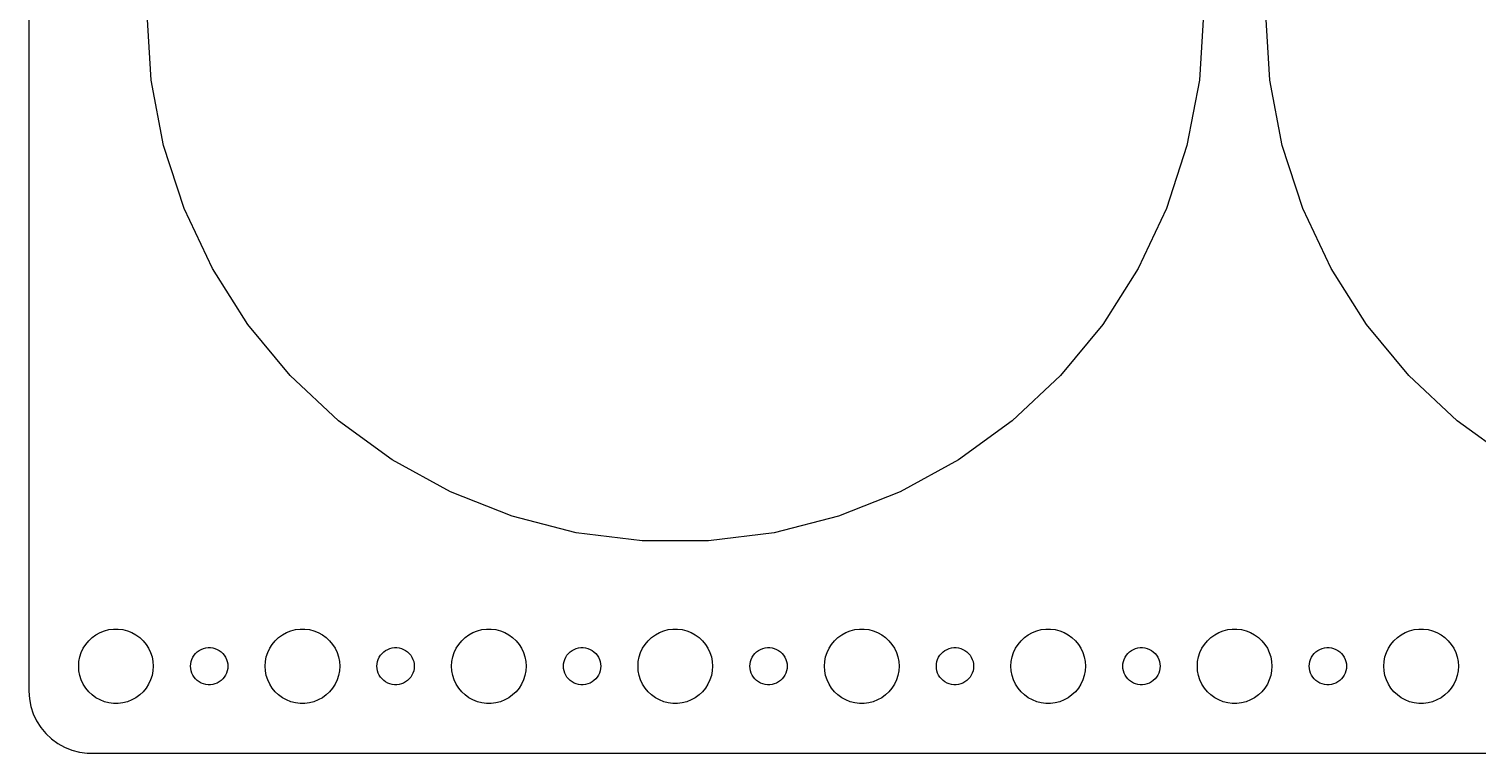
# Model space of a CAD drawing. Header units: metres. Extents: x -232 to 232, y -59 to 59.
# Drawn here: x -232 to -115.5, y -59.5 to -1.2 of the extents above; entities that cross this region are included whole.
import ezdxf

# ---------------------------------------------------------------- set-up
doc = ezdxf.new("R2010")
doc.units = ezdxf.units.M

msp = doc.modelspace()

# ---------------------------------------------------------------- linework, layer by layer
for p, q in [((-232, 54.5), (-232, -54.5)), ((-222.165, -5.32666), (-222.5, 0)), ((-137.5, 0), (-137.835, -5.32666)), ((-132.165, -5.32666), (-132.5, 0)), ((-221.165, -10.5693), (-222.165, -5.32666)), ((-137.835, -5.32666), (-138.835, -10.5693)), ((-131.165, -10.5693), (-132.165, -5.32666)), ((-219.516, -15.6453), (-221.165, -10.5693)), ((-138.835, -10.5693), (-140.484, -15.6453)), ((-129.516, -15.6453), (-131.165, -10.5693)), ((-217.243, -20.4745), (-219.516, -15.6453)), ((-140.484, -15.6453), (-142.757, -20.4745)), ((-127.243, -20.4745), (-129.516, -15.6453)), ((-214.383, -24.9809), (-217.243, -20.4745)), ((-142.757, -20.4745), (-145.617, -24.9809)), ((-124.383, -24.9809), (-127.243, -20.4745)), ((-210.981, -29.0932), (-214.383, -24.9809)), ((-145.617, -24.9809), (-149.019, -29.0932)), ((-120.981, -29.0932), (-124.383, -24.9809)), ((-207.091, -32.7468), (-210.981, -29.0932)), ((-149.019, -29.0932), (-152.909, -32.7468)), ((-117.091, -32.7468), (-120.981, -29.0932)), ((-202.773, -35.8839), (-207.091, -32.7468)), ((-152.909, -32.7468), (-157.227, -35.8839)), ((-112.773, -35.8839), (-117.091, -32.7468)), ((-198.096, -38.4551), (-202.773, -35.8839)), ((-157.227, -35.8839), (-161.904, -38.4551)), ((-193.133, -40.4199), (-198.096, -38.4551)), ((-161.904, -38.4551), (-166.867, -40.4199)), ((-187.964, -41.7472), (-193.133, -40.4199)), ((-166.867, -40.4199), (-172.036, -41.7472)), ((-182.669, -42.4161), (-187.964, -41.7472)), ((-172.036, -41.7472), (-177.331, -42.4161)), ((-177.331, -42.4161), (-182.669, -42.4161)), ((-226.912, -50.1885), (-226.607, -49.967)), ((-226.607, -49.967), (-226.277, -49.7855)), ((-226.277, -49.7855), (-225.927, -49.6468)), ((-225.927, -49.6468), (-225.562, -49.5531)), ((-225.562, -49.5531), (-225.188, -49.5059)), ((-225.188, -49.5059), (-224.812, -49.5059)), ((-224.812, -49.5059), (-224.438, -49.5531)), ((-224.438, -49.5531), (-224.073, -49.6468)), ((-224.073, -49.6468), (-223.723, -49.7855)), ((-223.723, -49.7855), (-223.393, -49.967)), ((-223.393, -49.967), (-223.088, -50.1885)), ((-211.912, -50.1885), (-211.607, -49.967)), ((-211.607, -49.967), (-211.277, -49.7855)), ((-211.277, -49.7855), (-210.927, -49.6468)), ((-210.927, -49.6468), (-210.562, -49.5531)), ((-210.562, -49.5531), (-210.188, -49.5059)), ((-210.188, -49.5059), (-209.812, -49.5059)), ((-209.812, -49.5059), (-209.438, -49.5531)), ((-209.438, -49.5531), (-209.073, -49.6468)), ((-209.073, -49.6468), (-208.723, -49.7855)), ((-208.723, -49.7855), (-208.393, -49.967)), ((-208.393, -49.967), (-208.088, -50.1885)), ((-196.912, -50.1885), (-196.607, -49.967)), ((-196.607, -49.967), (-196.277, -49.7855)), ((-196.277, -49.7855), (-195.927, -49.6468)), ((-195.927, -49.6468), (-195.562, -49.5531)), ((-195.562, -49.5531), (-195.188, -49.5059)), ((-195.188, -49.5059), (-194.812, -49.5059)), ((-194.812, -49.5059), (-194.438, -49.5531)), ((-194.438, -49.5531), (-194.073, -49.6468)), ((-194.073, -49.6468), (-193.723, -49.7855)), ((-193.723, -49.7855), (-193.393, -49.967)), ((-193.393, -49.967), (-193.088, -50.1885)), ((-181.912, -50.1885), (-181.607, -49.967)), ((-181.607, -49.967), (-181.277, -49.7855)), ((-181.277, -49.7855), (-180.927, -49.6468)), ((-180.927, -49.6468), (-180.562, -49.5531)), ((-180.562, -49.5531), (-180.188, -49.5059)), ((-180.188, -49.5059), (-179.812, -49.5059)), ((-179.812, -49.5059), (-179.438, -49.5531)), ((-179.438, -49.5531), (-179.073, -49.6468)), ((-179.073, -49.6468), (-178.723, -49.7855)), ((-178.723, -49.7855), (-178.393, -49.967)), ((-178.393, -49.967), (-178.088, -50.1885)), ((-166.912, -50.1885), (-166.607, -49.967)), ((-166.607, -49.967), (-166.277, -49.7855)), ((-166.277, -49.7855), (-165.927, -49.6468)), ((-165.927, -49.6468), (-165.562, -49.5531)), ((-165.562, -49.5531), (-165.188, -49.5059)), ((-165.188, -49.5059), (-164.812, -49.5059)), ((-164.812, -49.5059), (-164.438, -49.5531)), ((-164.438, -49.5531), (-164.073, -49.6468)), ((-164.073, -49.6468), (-163.723, -49.7855)), ((-163.723, -49.7855), (-163.393, -49.967)), ((-163.393, -49.967), (-163.088, -50.1885)), ((-151.912, -50.1885), (-151.607, -49.967)), ((-151.607, -49.967), (-151.277, -49.7855)), ((-151.277, -49.7855), (-150.927, -49.6468)), ((-150.927, -49.6468), (-150.562, -49.5531)), ((-150.562, -49.5531), (-150.188, -49.5059)), ((-150.188, -49.5059), (-149.812, -49.5059)), ((-149.812, -49.5059), (-149.438, -49.5531)), ((-149.438, -49.5531), (-149.073, -49.6468)), ((-149.073, -49.6468), (-148.723, -49.7855)), ((-148.723, -49.7855), (-148.393, -49.967)), ((-148.393, -49.967), (-148.088, -50.1885)), ((-136.912, -50.1885), (-136.607, -49.967)), ((-136.607, -49.967), (-136.277, -49.7855)), ((-136.277, -49.7855), (-135.927, -49.6468)), ((-135.927, -49.6468), (-135.562, -49.5531)), ((-135.562, -49.5531), (-135.188, -49.5059)), ((-135.188, -49.5059), (-134.812, -49.5059)), ((-134.812, -49.5059), (-134.438, -49.5531)), ((-134.438, -49.5531), (-134.073, -49.6468)), ((-134.073, -49.6468), (-133.723, -49.7855)), ((-133.723, -49.7855), (-133.393, -49.967)), ((-133.393, -49.967), (-133.088, -50.1885)), ((-121.912, -50.1885), (-121.607, -49.967)), ((-121.607, -49.967), (-121.277, -49.7855)), ((-121.277, -49.7855), (-120.927, -49.6468)), ((-120.927, -49.6468), (-120.562, -49.5531)), ((-120.562, -49.5531), (-120.188, -49.5059)), ((-120.188, -49.5059), (-119.812, -49.5059)), ((-119.812, -49.5059), (-119.438, -49.5531)), ((-119.438, -49.5531), (-119.073, -49.6468)), ((-119.073, -49.6468), (-118.723, -49.7855)), ((-118.723, -49.7855), (-118.393, -49.967)), ((-118.393, -49.967), (-118.088, -50.1885)), ((-227.789, -51.3956), (-227.629, -51.0547)), ((-227.629, -51.0547), (-227.427, -50.7366)), ((-227.427, -50.7366), (-227.187, -50.4464)), ((-227.187, -50.4464), (-226.912, -50.1885)), ((-223.088, -50.1885), (-222.813, -50.4464)), ((-222.813, -50.4464), (-222.573, -50.7366)), ((-222.573, -50.7366), (-222.371, -51.0547)), ((-222.371, -51.0547), (-222.211, -51.3956)), ((-218.456, -51.3442), (-218.304, -51.2335)), ((-218.304, -51.2335), (-218.139, -51.1428)), ((-218.139, -51.1428), (-217.964, -51.0734)), ((-217.964, -51.0734), (-217.781, -51.0266)), ((-217.781, -51.0266), (-217.594, -51.003)), ((-217.594, -51.003), (-217.406, -51.003)), ((-217.406, -51.003), (-217.219, -51.0266)), ((-217.219, -51.0266), (-217.036, -51.0734)), ((-217.036, -51.0734), (-216.861, -51.1428)), ((-216.861, -51.1428), (-216.696, -51.2335)), ((-216.696, -51.2335), (-216.544, -51.3442)), ((-212.789, -51.3956), (-212.629, -51.0547)), ((-212.629, -51.0547), (-212.427, -50.7366)), ((-212.427, -50.7366), (-212.187, -50.4464)), ((-212.187, -50.4464), (-211.912, -50.1885)), ((-208.088, -50.1885), (-207.813, -50.4464)), ((-207.813, -50.4464), (-207.573, -50.7366)), ((-207.573, -50.7366), (-207.371, -51.0547)), ((-207.371, -51.0547), (-207.211, -51.3956)), ((-203.456, -51.3442), (-203.304, -51.2335)), ((-203.304, -51.2335), (-203.139, -51.1428)), ((-203.139, -51.1428), (-202.964, -51.0734)), ((-202.964, -51.0734), (-202.781, -51.0266)), ((-202.781, -51.0266), (-202.594, -51.003)), ((-202.594, -51.003), (-202.406, -51.003)), ((-202.406, -51.003), (-202.219, -51.0266)), ((-202.219, -51.0266), (-202.036, -51.0734)), ((-202.036, -51.0734), (-201.861, -51.1428)), ((-201.861, -51.1428), (-201.696, -51.2335)), ((-201.696, -51.2335), (-201.544, -51.3442)), ((-197.789, -51.3956), (-197.629, -51.0547)), ((-197.629, -51.0547), (-197.427, -50.7366)), ((-197.427, -50.7366), (-197.187, -50.4464)), ((-197.187, -50.4464), (-196.912, -50.1885)), ((-193.088, -50.1885), (-192.813, -50.4464)), ((-192.813, -50.4464), (-192.573, -50.7366)), ((-192.573, -50.7366), (-192.371, -51.0547)), ((-192.371, -51.0547), (-192.211, -51.3956)), ((-188.456, -51.3442), (-188.304, -51.2335)), ((-188.304, -51.2335), (-188.139, -51.1428)), ((-188.139, -51.1428), (-187.964, -51.0734)), ((-187.964, -51.0734), (-187.781, -51.0266)), ((-187.781, -51.0266), (-187.594, -51.003)), ((-187.594, -51.003), (-187.406, -51.003)), ((-187.406, -51.003), (-187.219, -51.0266)), ((-187.219, -51.0266), (-187.036, -51.0734)), ((-187.036, -51.0734), (-186.861, -51.1428)), ((-186.861, -51.1428), (-186.696, -51.2335)), ((-186.696, -51.2335), (-186.544, -51.3442)), ((-182.789, -51.3956), (-182.629, -51.0547)), ((-182.629, -51.0547), (-182.427, -50.7366)), ((-182.427, -50.7366), (-182.187, -50.4464)), ((-182.187, -50.4464), (-181.912, -50.1885)), ((-178.088, -50.1885), (-177.813, -50.4464)), ((-177.813, -50.4464), (-177.573, -50.7366)), ((-177.573, -50.7366), (-177.371, -51.0547)), ((-177.371, -51.0547), (-177.211, -51.3956)), ((-173.456, -51.3442), (-173.304, -51.2335)), ((-173.304, -51.2335), (-173.139, -51.1428)), ((-173.139, -51.1428), (-172.964, -51.0734)), ((-172.964, -51.0734), (-172.781, -51.0266)), ((-172.781, -51.0266), (-172.594, -51.003)), ((-172.594, -51.003), (-172.406, -51.003)), ((-172.406, -51.003), (-172.219, -51.0266)), ((-172.219, -51.0266), (-172.036, -51.0734)), ((-172.036, -51.0734), (-171.861, -51.1428)), ((-171.861, -51.1428), (-171.696, -51.2335)), ((-171.696, -51.2335), (-171.544, -51.3442)), ((-167.789, -51.3956), (-167.629, -51.0547)), ((-167.629, -51.0547), (-167.427, -50.7366)), ((-167.427, -50.7366), (-167.187, -50.4464)), ((-167.187, -50.4464), (-166.912, -50.1885)), ((-163.088, -50.1885), (-162.813, -50.4464)), ((-162.813, -50.4464), (-162.573, -50.7366)), ((-162.573, -50.7366), (-162.371, -51.0547)), ((-162.371, -51.0547), (-162.211, -51.3956)), ((-158.456, -51.3442), (-158.304, -51.2335)), ((-158.304, -51.2335), (-158.139, -51.1428)), ((-158.139, -51.1428), (-157.964, -51.0734)), ((-157.964, -51.0734), (-157.781, -51.0266)), ((-157.781, -51.0266), (-157.594, -51.003)), ((-157.594, -51.003), (-157.406, -51.003)), ((-157.406, -51.003), (-157.219, -51.0266)), ((-157.219, -51.0266), (-157.036, -51.0734)), ((-157.036, -51.0734), (-156.861, -51.1428)), ((-156.861, -51.1428), (-156.696, -51.2335)), ((-156.696, -51.2335), (-156.544, -51.3442)), ((-152.789, -51.3956), (-152.629, -51.0547)), ((-152.629, -51.0547), (-152.427, -50.7366)), ((-152.427, -50.7366), (-152.187, -50.4464)), ((-152.187, -50.4464), (-151.912, -50.1885)), ((-148.088, -50.1885), (-147.813, -50.4464)), ((-147.813, -50.4464), (-147.573, -50.7366)), ((-147.573, -50.7366), (-147.371, -51.0547)), ((-147.371, -51.0547), (-147.211, -51.3956)), ((-143.456, -51.3442), (-143.304, -51.2335)), ((-143.304, -51.2335), (-143.139, -51.1428)), ((-143.139, -51.1428), (-142.964, -51.0734)), ((-142.964, -51.0734), (-142.781, -51.0266)), ((-142.781, -51.0266), (-142.594, -51.003)), ((-142.594, -51.003), (-142.406, -51.003)), ((-142.406, -51.003), (-142.219, -51.0266)), ((-142.219, -51.0266), (-142.036, -51.0734)), ((-142.036, -51.0734), (-141.861, -51.1428)), ((-141.861, -51.1428), (-141.696, -51.2335)), ((-141.696, -51.2335), (-141.544, -51.3442)), ((-137.789, -51.3956), (-137.629, -51.0547)), ((-137.629, -51.0547), (-137.427, -50.7366)), ((-137.427, -50.7366), (-137.187, -50.4464)), ((-137.187, -50.4464), (-136.912, -50.1885)), ((-133.088, -50.1885), (-132.813, -50.4464)), ((-132.813, -50.4464), (-132.573, -50.7366)), ((-132.573, -50.7366), (-132.371, -51.0547)), ((-132.371, -51.0547), (-132.211, -51.3956)), ((-128.456, -51.3442), (-128.304, -51.2335)), ((-128.304, -51.2335), (-128.139, -51.1428)), ((-128.139, -51.1428), (-127.964, -51.0734)), ((-127.964, -51.0734), (-127.781, -51.0266)), ((-127.781, -51.0266), (-127.594, -51.003)), ((-127.594, -51.003), (-127.406, -51.003)), ((-127.406, -51.003), (-127.219, -51.0266)), ((-127.219, -51.0266), (-127.036, -51.0734)), ((-127.036, -51.0734), (-126.861, -51.1428)), ((-126.861, -51.1428), (-126.696, -51.2335)), ((-126.696, -51.2335), (-126.544, -51.3442)), ((-122.789, -51.3956), (-122.629, -51.0547)), ((-122.629, -51.0547), (-122.427, -50.7366)), ((-122.427, -50.7366), (-122.187, -50.4464)), ((-122.187, -50.4464), (-121.912, -50.1885)), ((-118.088, -50.1885), (-117.813, -50.4464)), ((-117.813, -50.4464), (-117.573, -50.7366)), ((-117.573, -50.7366), (-117.371, -51.0547)), ((-117.371, -51.0547), (-117.211, -51.3956)), ((-228, -52.5), (-227.976, -52.124)), ((-227.976, -52.124), (-227.906, -51.7539)), ((-227.906, -51.7539), (-227.789, -51.3956)), ((-222.211, -51.3956), (-222.094, -51.7539)), ((-222.094, -51.7539), (-222.024, -52.124)), ((-222.024, -52.124), (-222, -52.5)), ((-219, -52.5), (-218.988, -52.312)), ((-218.988, -52.312), (-218.953, -52.127)), ((-218.953, -52.127), (-218.895, -51.9478)), ((-218.895, -51.9478), (-218.814, -51.7774)), ((-218.814, -51.7774), (-218.714, -51.6183)), ((-218.714, -51.6183), (-218.593, -51.4732)), ((-218.593, -51.4732), (-218.456, -51.3442)), ((-216.544, -51.3442), (-216.407, -51.4732)), ((-216.407, -51.4732), (-216.286, -51.6183)), ((-216.286, -51.6183), (-216.186, -51.7774)), ((-216.186, -51.7774), (-216.105, -51.9478)), ((-216.105, -51.9478), (-216.047, -52.127)), ((-216.047, -52.127), (-216.012, -52.312)), ((-216.012, -52.312), (-216, -52.5)), ((-213, -52.5), (-212.976, -52.124)), ((-212.976, -52.124), (-212.906, -51.7539)), ((-212.906, -51.7539), (-212.789, -51.3956)), ((-207.211, -51.3956), (-207.094, -51.7539)), ((-207.094, -51.7539), (-207.024, -52.124)), ((-207.024, -52.124), (-207, -52.5)), ((-204, -52.5), (-203.988, -52.312)), ((-203.988, -52.312), (-203.953, -52.127)), ((-203.953, -52.127), (-203.895, -51.9478)), ((-203.895, -51.9478), (-203.814, -51.7774)), ((-203.814, -51.7774), (-203.714, -51.6183)), ((-203.714, -51.6183), (-203.593, -51.4732)), ((-203.593, -51.4732), (-203.456, -51.3442)), ((-201.544, -51.3442), (-201.407, -51.4732)), ((-201.407, -51.4732), (-201.286, -51.6183)), ((-201.286, -51.6183), (-201.186, -51.7774)), ((-201.186, -51.7774), (-201.105, -51.9478)), ((-201.105, -51.9478), (-201.047, -52.127)), ((-201.047, -52.127), (-201.012, -52.312)), ((-201.012, -52.312), (-201, -52.5)), ((-198, -52.5), (-197.976, -52.124)), ((-197.976, -52.124), (-197.906, -51.7539)), ((-197.906, -51.7539), (-197.789, -51.3956)), ((-192.211, -51.3956), (-192.094, -51.7539)), ((-192.094, -51.7539), (-192.024, -52.124)), ((-192.024, -52.124), (-192, -52.5)), ((-189, -52.5), (-188.988, -52.312)), ((-188.988, -52.312), (-188.953, -52.127)), ((-188.953, -52.127), (-188.895, -51.9478)), ((-188.895, -51.9478), (-188.814, -51.7774)), ((-188.814, -51.7774), (-188.714, -51.6183)), ((-188.714, -51.6183), (-188.593, -51.4732)), ((-188.593, -51.4732), (-188.456, -51.3442)), ((-186.544, -51.3442), (-186.407, -51.4732)), ((-186.407, -51.4732), (-186.286, -51.6183)), ((-186.286, -51.6183), (-186.186, -51.7774)), ((-186.186, -51.7774), (-186.105, -51.9478)), ((-186.105, -51.9478), (-186.047, -52.127)), ((-186.047, -52.127), (-186.012, -52.312)), ((-186.012, -52.312), (-186, -52.5)), ((-183, -52.5), (-182.976, -52.124)), ((-182.976, -52.124), (-182.906, -51.7539)), ((-182.906, -51.7539), (-182.789, -51.3956)), ((-177.211, -51.3956), (-177.094, -51.7539)), ((-177.094, -51.7539), (-177.024, -52.124)), ((-177.024, -52.124), (-177, -52.5)), ((-174, -52.5), (-173.988, -52.312)), ((-173.988, -52.312), (-173.953, -52.127)), ((-173.953, -52.127), (-173.895, -51.9478)), ((-173.895, -51.9478), (-173.814, -51.7774)), ((-173.814, -51.7774), (-173.714, -51.6183)), ((-173.714, -51.6183), (-173.593, -51.4732)), ((-173.593, -51.4732), (-173.456, -51.3442)), ((-171.544, -51.3442), (-171.407, -51.4732)), ((-171.407, -51.4732), (-171.286, -51.6183)), ((-171.286, -51.6183), (-171.186, -51.7774)), ((-171.186, -51.7774), (-171.105, -51.9478)), ((-171.105, -51.9478), (-171.047, -52.127)), ((-171.047, -52.127), (-171.012, -52.312)), ((-171.012, -52.312), (-171, -52.5)), ((-168, -52.5), (-167.976, -52.124)), ((-167.976, -52.124), (-167.906, -51.7539)), ((-167.906, -51.7539), (-167.789, -51.3956)), ((-162.211, -51.3956), (-162.094, -51.7539)), ((-162.094, -51.7539), (-162.024, -52.124)), ((-162.024, -52.124), (-162, -52.5)), ((-159, -52.5), (-158.988, -52.312)), ((-158.988, -52.312), (-158.953, -52.127)), ((-158.953, -52.127), (-158.895, -51.9478)), ((-158.895, -51.9478), (-158.814, -51.7774)), ((-158.814, -51.7774), (-158.714, -51.6183)), ((-158.714, -51.6183), (-158.593, -51.4732)), ((-158.593, -51.4732), (-158.456, -51.3442)), ((-156.544, -51.3442), (-156.407, -51.4732)), ((-156.407, -51.4732), (-156.286, -51.6183)), ((-156.286, -51.6183), (-156.186, -51.7774)), ((-156.186, -51.7774), (-156.105, -51.9478)), ((-156.105, -51.9478), (-156.047, -52.127)), ((-156.047, -52.127), (-156.012, -52.312)), ((-156.012, -52.312), (-156, -52.5)), ((-153, -52.5), (-152.976, -52.124)), ((-152.976, -52.124), (-152.906, -51.7539)), ((-152.906, -51.7539), (-152.789, -51.3956)), ((-147.211, -51.3956), (-147.094, -51.7539)), ((-147.094, -51.7539), (-147.024, -52.124)), ((-147.024, -52.124), (-147, -52.5)), ((-144, -52.5), (-143.988, -52.312)), ((-143.988, -52.312), (-143.953, -52.127)), ((-143.953, -52.127), (-143.895, -51.9478)), ((-143.895, -51.9478), (-143.814, -51.7774)), ((-143.814, -51.7774), (-143.714, -51.6183)), ((-143.714, -51.6183), (-143.593, -51.4732)), ((-143.593, -51.4732), (-143.456, -51.3442)), ((-141.544, -51.3442), (-141.407, -51.4732)), ((-141.407, -51.4732), (-141.286, -51.6183)), ((-141.286, -51.6183), (-141.186, -51.7774)), ((-141.186, -51.7774), (-141.105, -51.9478)), ((-141.105, -51.9478), (-141.047, -52.127)), ((-141.047, -52.127), (-141.012, -52.312)), ((-141.012, -52.312), (-141, -52.5)), ((-138, -52.5), (-137.976, -52.124)), ((-137.976, -52.124), (-137.906, -51.7539)), ((-137.906, -51.7539), (-137.789, -51.3956)), ((-132.211, -51.3956), (-132.094, -51.7539)), ((-132.094, -51.7539), (-132.024, -52.124)), ((-132.024, -52.124), (-132, -52.5)), ((-129, -52.5), (-128.988, -52.312)), ((-128.988, -52.312), (-128.953, -52.127)), ((-128.953, -52.127), (-128.895, -51.9478)), ((-128.895, -51.9478), (-128.814, -51.7774)), ((-128.814, -51.7774), (-128.714, -51.6183)), ((-128.714, -51.6183), (-128.593, -51.4732)), ((-128.593, -51.4732), (-128.456, -51.3442)), ((-126.544, -51.3442), (-126.407, -51.4732)), ((-126.407, -51.4732), (-126.286, -51.6183)), ((-126.286, -51.6183), (-126.186, -51.7774)), ((-126.186, -51.7774), (-126.105, -51.9478)), ((-126.105, -51.9478), (-126.047, -52.127)), ((-126.047, -52.127), (-126.012, -52.312)), ((-126.012, -52.312), (-126, -52.5)), ((-123, -52.5), (-122.976, -52.124)), ((-122.976, -52.124), (-122.906, -51.7539)), ((-122.906, -51.7539), (-122.789, -51.3956)), ((-117.211, -51.3956), (-117.094, -51.7539)), ((-117.094, -51.7539), (-117.024, -52.124)), ((-117.024, -52.124), (-117, -52.5)), ((-227.976, -52.876), (-228, -52.5)), ((-227.906, -53.2461), (-227.976, -52.876)), ((-227.789, -53.6044), (-227.906, -53.2461)), ((-222.094, -53.2461), (-222.211, -53.6044)), ((-222.024, -52.876), (-222.094, -53.2461)), ((-222, -52.5), (-222.024, -52.876)), ((-218.988, -52.688), (-219, -52.5)), ((-218.953, -52.873), (-218.988, -52.688)), ((-218.895, -53.0522), (-218.953, -52.873)), ((-218.814, -53.2226), (-218.895, -53.0522)), ((-218.714, -53.3817), (-218.814, -53.2226)), ((-218.593, -53.5268), (-218.714, -53.3817)), ((-218.456, -53.6558), (-218.593, -53.5268)), ((-216.407, -53.5268), (-216.544, -53.6558)), ((-216.286, -53.3817), (-216.407, -53.5268)), ((-216.186, -53.2226), (-216.286, -53.3817)), ((-216.105, -53.0522), (-216.186, -53.2226)), ((-216.047, -52.873), (-216.105, -53.0522)), ((-216.012, -52.688), (-216.047, -52.873)), ((-216, -52.5), (-216.012, -52.688)), ((-212.976, -52.876), (-213, -52.5)), ((-212.906, -53.2461), (-212.976, -52.876)), ((-212.789, -53.6044), (-212.906, -53.2461)), ((-207.094, -53.2461), (-207.211, -53.6044)), ((-207.024, -52.876), (-207.094, -53.2461)), ((-207, -52.5), (-207.024, -52.876)), ((-203.988, -52.688), (-204, -52.5)), ((-203.953, -52.873), (-203.988, -52.688)), ((-203.895, -53.0522), (-203.953, -52.873)), ((-203.814, -53.2226), (-203.895, -53.0522)), ((-203.714, -53.3817), (-203.814, -53.2226)), ((-203.593, -53.5268), (-203.714, -53.3817)), ((-203.456, -53.6558), (-203.593, -53.5268)), ((-201.407, -53.5268), (-201.544, -53.6558)), ((-201.286, -53.3817), (-201.407, -53.5268)), ((-201.186, -53.2226), (-201.286, -53.3817)), ((-201.105, -53.0522), (-201.186, -53.2226)), ((-201.047, -52.873), (-201.105, -53.0522)), ((-201.012, -52.688), (-201.047, -52.873)), ((-201, -52.5), (-201.012, -52.688)), ((-197.976, -52.876), (-198, -52.5)), ((-197.906, -53.2461), (-197.976, -52.876)), ((-197.789, -53.6044), (-197.906, -53.2461)), ((-192.094, -53.2461), (-192.211, -53.6044)), ((-192.024, -52.876), (-192.094, -53.2461)), ((-192, -52.5), (-192.024, -52.876)), ((-188.988, -52.688), (-189, -52.5)), ((-188.953, -52.873), (-188.988, -52.688)), ((-188.895, -53.0522), (-188.953, -52.873)), ((-188.814, -53.2226), (-188.895, -53.0522)), ((-188.714, -53.3817), (-188.814, -53.2226)), ((-188.593, -53.5268), (-188.714, -53.3817)), ((-188.456, -53.6558), (-188.593, -53.5268)), ((-186.407, -53.5268), (-186.544, -53.6558)), ((-186.286, -53.3817), (-186.407, -53.5268)), ((-186.186, -53.2226), (-186.286, -53.3817)), ((-186.105, -53.0522), (-186.186, -53.2226)), ((-186.047, -52.873), (-186.105, -53.0522)), ((-186.012, -52.688), (-186.047, -52.873)), ((-186, -52.5), (-186.012, -52.688)), ((-182.976, -52.876), (-183, -52.5)), ((-182.906, -53.2461), (-182.976, -52.876)), ((-182.789, -53.6044), (-182.906, -53.2461)), ((-177.094, -53.2461), (-177.211, -53.6044)), ((-177.024, -52.876), (-177.094, -53.2461)), ((-177, -52.5), (-177.024, -52.876)), ((-173.988, -52.688), (-174, -52.5)), ((-173.953, -52.873), (-173.988, -52.688)), ((-173.895, -53.0522), (-173.953, -52.873)), ((-173.814, -53.2226), (-173.895, -53.0522)), ((-173.714, -53.3817), (-173.814, -53.2226)), ((-173.593, -53.5268), (-173.714, -53.3817)), ((-173.456, -53.6558), (-173.593, -53.5268)), ((-171.407, -53.5268), (-171.544, -53.6558)), ((-171.286, -53.3817), (-171.407, -53.5268)), ((-171.186, -53.2226), (-171.286, -53.3817)), ((-171.105, -53.0522), (-171.186, -53.2226)), ((-171.047, -52.873), (-171.105, -53.0522)), ((-171.012, -52.688), (-171.047, -52.873)), ((-171, -52.5), (-171.012, -52.688)), ((-167.976, -52.876), (-168, -52.5)), ((-167.906, -53.2461), (-167.976, -52.876)), ((-167.789, -53.6044), (-167.906, -53.2461)), ((-162.094, -53.2461), (-162.211, -53.6044)), ((-162.024, -52.876), (-162.094, -53.2461)), ((-162, -52.5), (-162.024, -52.876)), ((-158.988, -52.688), (-159, -52.5)), ((-158.953, -52.873), (-158.988, -52.688)), ((-158.895, -53.0522), (-158.953, -52.873)), ((-158.814, -53.2226), (-158.895, -53.0522)), ((-158.714, -53.3817), (-158.814, -53.2226)), ((-158.593, -53.5268), (-158.714, -53.3817)), ((-158.456, -53.6558), (-158.593, -53.5268)), ((-156.407, -53.5268), (-156.544, -53.6558)), ((-156.286, -53.3817), (-156.407, -53.5268)), ((-156.186, -53.2226), (-156.286, -53.3817)), ((-156.105, -53.0522), (-156.186, -53.2226)), ((-156.047, -52.873), (-156.105, -53.0522)), ((-156.012, -52.688), (-156.047, -52.873)), ((-156, -52.5), (-156.012, -52.688)), ((-152.976, -52.876), (-153, -52.5)), ((-152.906, -53.2461), (-152.976, -52.876)), ((-152.789, -53.6044), (-152.906, -53.2461)), ((-147.094, -53.2461), (-147.211, -53.6044)), ((-147.024, -52.876), (-147.094, -53.2461)), ((-147, -52.5), (-147.024, -52.876)), ((-143.988, -52.688), (-144, -52.5)), ((-143.953, -52.873), (-143.988, -52.688)), ((-143.895, -53.0522), (-143.953, -52.873)), ((-143.814, -53.2226), (-143.895, -53.0522)), ((-143.714, -53.3817), (-143.814, -53.2226)), ((-143.593, -53.5268), (-143.714, -53.3817)), ((-143.456, -53.6558), (-143.593, -53.5268)), ((-141.407, -53.5268), (-141.544, -53.6558)), ((-141.286, -53.3817), (-141.407, -53.5268)), ((-141.186, -53.2226), (-141.286, -53.3817)), ((-141.105, -53.0522), (-141.186, -53.2226)), ((-141.047, -52.873), (-141.105, -53.0522)), ((-141.012, -52.688), (-141.047, -52.873)), ((-141, -52.5), (-141.012, -52.688)), ((-137.976, -52.876), (-138, -52.5)), ((-137.906, -53.2461), (-137.976, -52.876)), ((-137.789, -53.6044), (-137.906, -53.2461)), ((-132.094, -53.2461), (-132.211, -53.6044)), ((-132.024, -52.876), (-132.094, -53.2461)), ((-132, -52.5), (-132.024, -52.876)), ((-128.988, -52.688), (-129, -52.5)), ((-128.953, -52.873), (-128.988, -52.688)), ((-128.895, -53.0522), (-128.953, -52.873)), ((-128.814, -53.2226), (-128.895, -53.0522)), ((-128.714, -53.3817), (-128.814, -53.2226)), ((-128.593, -53.5268), (-128.714, -53.3817)), ((-128.456, -53.6558), (-128.593, -53.5268)), ((-126.407, -53.5268), (-126.544, -53.6558)), ((-126.286, -53.3817), (-126.407, -53.5268)), ((-126.186, -53.2226), (-126.286, -53.3817)), ((-126.105, -53.0522), (-126.186, -53.2226)), ((-126.047, -52.873), (-126.105, -53.0522)), ((-126.012, -52.688), (-126.047, -52.873)), ((-126, -52.5), (-126.012, -52.688)), ((-122.976, -52.876), (-123, -52.5)), ((-122.906, -53.2461), (-122.976, -52.876)), ((-122.789, -53.6044), (-122.906, -53.2461)), ((-117.094, -53.2461), (-117.211, -53.6044)), ((-117.024, -52.876), (-117.094, -53.2461)), ((-117, -52.5), (-117.024, -52.876)), ((-232, -54.5), (-231.961, -55.1267)), ((-227.629, -53.9453), (-227.789, -53.6044)), ((-227.427, -54.2634), (-227.629, -53.9453)), ((-227.187, -54.5536), (-227.427, -54.2634)), ((-226.912, -54.8115), (-227.187, -54.5536)), ((-222.813, -54.5536), (-223.088, -54.8115)), ((-222.573, -54.2634), (-222.813, -54.5536)), ((-222.371, -53.9453), (-222.573, -54.2634)), ((-222.211, -53.6044), (-222.371, -53.9453)), ((-218.304, -53.7665), (-218.456, -53.6558)), ((-218.139, -53.8572), (-218.304, -53.7665)), ((-217.964, -53.9266), (-218.139, -53.8572)), ((-217.781, -53.9734), (-217.964, -53.9266)), ((-217.594, -53.997), (-217.781, -53.9734)), ((-217.406, -53.997), (-217.594, -53.997)), ((-217.219, -53.9734), (-217.406, -53.997)), ((-217.036, -53.9266), (-217.219, -53.9734)), ((-216.861, -53.8572), (-217.036, -53.9266)), ((-216.696, -53.7665), (-216.861, -53.8572)), ((-216.544, -53.6558), (-216.696, -53.7665)), ((-212.629, -53.9453), (-212.789, -53.6044)), ((-212.427, -54.2634), (-212.629, -53.9453)), ((-212.187, -54.5536), (-212.427, -54.2634)), ((-211.912, -54.8115), (-212.187, -54.5536)), ((-207.813, -54.5536), (-208.088, -54.8115)), ((-207.573, -54.2634), (-207.813, -54.5536)), ((-207.371, -53.9453), (-207.573, -54.2634)), ((-207.211, -53.6044), (-207.371, -53.9453)), ((-203.304, -53.7665), (-203.456, -53.6558)), ((-203.139, -53.8572), (-203.304, -53.7665)), ((-202.964, -53.9266), (-203.139, -53.8572)), ((-202.781, -53.9734), (-202.964, -53.9266)), ((-202.594, -53.997), (-202.781, -53.9734)), ((-202.406, -53.997), (-202.594, -53.997)), ((-202.219, -53.9734), (-202.406, -53.997)), ((-202.036, -53.9266), (-202.219, -53.9734)), ((-201.861, -53.8572), (-202.036, -53.9266)), ((-201.696, -53.7665), (-201.861, -53.8572)), ((-201.544, -53.6558), (-201.696, -53.7665)), ((-197.629, -53.9453), (-197.789, -53.6044)), ((-197.427, -54.2634), (-197.629, -53.9453)), ((-197.187, -54.5536), (-197.427, -54.2634)), ((-196.912, -54.8115), (-197.187, -54.5536)), ((-192.813, -54.5536), (-193.088, -54.8115)), ((-192.573, -54.2634), (-192.813, -54.5536)), ((-192.371, -53.9453), (-192.573, -54.2634)), ((-192.211, -53.6044), (-192.371, -53.9453)), ((-188.304, -53.7665), (-188.456, -53.6558)), ((-188.139, -53.8572), (-188.304, -53.7665)), ((-187.964, -53.9266), (-188.139, -53.8572)), ((-187.781, -53.9734), (-187.964, -53.9266)), ((-187.594, -53.997), (-187.781, -53.9734)), ((-187.406, -53.997), (-187.594, -53.997)), ((-187.219, -53.9734), (-187.406, -53.997)), ((-187.036, -53.9266), (-187.219, -53.9734)), ((-186.861, -53.8572), (-187.036, -53.9266)), ((-186.696, -53.7665), (-186.861, -53.8572)), ((-186.544, -53.6558), (-186.696, -53.7665)), ((-182.629, -53.9453), (-182.789, -53.6044)), ((-182.427, -54.2634), (-182.629, -53.9453)), ((-182.187, -54.5536), (-182.427, -54.2634)), ((-181.912, -54.8115), (-182.187, -54.5536)), ((-177.813, -54.5536), (-178.088, -54.8115)), ((-177.573, -54.2634), (-177.813, -54.5536)), ((-177.371, -53.9453), (-177.573, -54.2634)), ((-177.211, -53.6044), (-177.371, -53.9453)), ((-173.304, -53.7665), (-173.456, -53.6558)), ((-173.139, -53.8572), (-173.304, -53.7665)), ((-172.964, -53.9266), (-173.139, -53.8572)), ((-172.781, -53.9734), (-172.964, -53.9266)), ((-172.594, -53.997), (-172.781, -53.9734)), ((-172.406, -53.997), (-172.594, -53.997)), ((-172.219, -53.9734), (-172.406, -53.997)), ((-172.036, -53.9266), (-172.219, -53.9734)), ((-171.861, -53.8572), (-172.036, -53.9266)), ((-171.696, -53.7665), (-171.861, -53.8572)), ((-171.544, -53.6558), (-171.696, -53.7665)), ((-167.629, -53.9453), (-167.789, -53.6044)), ((-167.427, -54.2634), (-167.629, -53.9453)), ((-167.187, -54.5536), (-167.427, -54.2634)), ((-166.912, -54.8115), (-167.187, -54.5536)), ((-162.813, -54.5536), (-163.088, -54.8115)), ((-162.573, -54.2634), (-162.813, -54.5536)), ((-162.371, -53.9453), (-162.573, -54.2634)), ((-162.211, -53.6044), (-162.371, -53.9453)), ((-158.304, -53.7665), (-158.456, -53.6558)), ((-158.139, -53.8572), (-158.304, -53.7665)), ((-157.964, -53.9266), (-158.139, -53.8572)), ((-157.781, -53.9734), (-157.964, -53.9266)), ((-157.594, -53.997), (-157.781, -53.9734)), ((-157.406, -53.997), (-157.594, -53.997)), ((-157.219, -53.9734), (-157.406, -53.997)), ((-157.036, -53.9266), (-157.219, -53.9734)), ((-156.861, -53.8572), (-157.036, -53.9266)), ((-156.696, -53.7665), (-156.861, -53.8572)), ((-156.544, -53.6558), (-156.696, -53.7665)), ((-152.629, -53.9453), (-152.789, -53.6044)), ((-152.427, -54.2634), (-152.629, -53.9453)), ((-152.187, -54.5536), (-152.427, -54.2634)), ((-151.912, -54.8115), (-152.187, -54.5536)), ((-147.813, -54.5536), (-148.088, -54.8115)), ((-147.573, -54.2634), (-147.813, -54.5536)), ((-147.371, -53.9453), (-147.573, -54.2634)), ((-147.211, -53.6044), (-147.371, -53.9453)), ((-143.304, -53.7665), (-143.456, -53.6558)), ((-143.139, -53.8572), (-143.304, -53.7665)), ((-142.964, -53.9266), (-143.139, -53.8572)), ((-142.781, -53.9734), (-142.964, -53.9266)), ((-142.594, -53.997), (-142.781, -53.9734)), ((-142.406, -53.997), (-142.594, -53.997)), ((-142.219, -53.9734), (-142.406, -53.997)), ((-142.036, -53.9266), (-142.219, -53.9734)), ((-141.861, -53.8572), (-142.036, -53.9266)), ((-141.696, -53.7665), (-141.861, -53.8572)), ((-141.544, -53.6558), (-141.696, -53.7665)), ((-137.629, -53.9453), (-137.789, -53.6044)), ((-137.427, -54.2634), (-137.629, -53.9453)), ((-137.187, -54.5536), (-137.427, -54.2634)), ((-136.912, -54.8115), (-137.187, -54.5536)), ((-132.813, -54.5536), (-133.088, -54.8115)), ((-132.573, -54.2634), (-132.813, -54.5536)), ((-132.371, -53.9453), (-132.573, -54.2634)), ((-132.211, -53.6044), (-132.371, -53.9453)), ((-128.304, -53.7665), (-128.456, -53.6558)), ((-128.139, -53.8572), (-128.304, -53.7665)), ((-127.964, -53.9266), (-128.139, -53.8572)), ((-127.781, -53.9734), (-127.964, -53.9266)), ((-127.594, -53.997), (-127.781, -53.9734)), ((-127.406, -53.997), (-127.594, -53.997)), ((-127.219, -53.9734), (-127.406, -53.997)), ((-127.036, -53.9266), (-127.219, -53.9734)), ((-126.861, -53.8572), (-127.036, -53.9266)), ((-126.696, -53.7665), (-126.861, -53.8572)), ((-126.544, -53.6558), (-126.696, -53.7665)), ((-122.629, -53.9453), (-122.789, -53.6044)), ((-122.427, -54.2634), (-122.629, -53.9453)), ((-122.187, -54.5536), (-122.427, -54.2634)), ((-121.912, -54.8115), (-122.187, -54.5536)), ((-117.813, -54.5536), (-118.088, -54.8115)), ((-117.573, -54.2634), (-117.813, -54.5536)), ((-117.371, -53.9453), (-117.573, -54.2634)), ((-117.211, -53.6044), (-117.371, -53.9453)), ((-231.961, -55.1267), (-231.843, -55.7434)), ((-231.843, -55.7434), (-231.649, -56.3406)), ((-226.607, -55.033), (-226.912, -54.8115)), ((-226.277, -55.2145), (-226.607, -55.033)), ((-225.927, -55.3532), (-226.277, -55.2145)), ((-225.562, -55.4469), (-225.927, -55.3532)), ((-225.188, -55.4941), (-225.562, -55.4469)), ((-224.812, -55.4941), (-225.188, -55.4941)), ((-224.438, -55.4469), (-224.812, -55.4941)), ((-224.073, -55.3532), (-224.438, -55.4469)), ((-223.723, -55.2145), (-224.073, -55.3532)), ((-223.393, -55.033), (-223.723, -55.2145)), ((-223.088, -54.8115), (-223.393, -55.033)), ((-211.607, -55.033), (-211.912, -54.8115)), ((-211.277, -55.2145), (-211.607, -55.033)), ((-210.927, -55.3532), (-211.277, -55.2145)), ((-210.562, -55.4469), (-210.927, -55.3532)), ((-210.188, -55.4941), (-210.562, -55.4469)), ((-209.812, -55.4941), (-210.188, -55.4941)), ((-209.438, -55.4469), (-209.812, -55.4941)), ((-209.073, -55.3532), (-209.438, -55.4469)), ((-208.723, -55.2145), (-209.073, -55.3532)), ((-208.393, -55.033), (-208.723, -55.2145)), ((-208.088, -54.8115), (-208.393, -55.033)), ((-196.607, -55.033), (-196.912, -54.8115)), ((-196.277, -55.2145), (-196.607, -55.033)), ((-195.927, -55.3532), (-196.277, -55.2145)), ((-195.562, -55.4469), (-195.927, -55.3532)), ((-195.188, -55.4941), (-195.562, -55.4469)), ((-194.812, -55.4941), (-195.188, -55.4941)), ((-194.438, -55.4469), (-194.812, -55.4941)), ((-194.073, -55.3532), (-194.438, -55.4469)), ((-193.723, -55.2145), (-194.073, -55.3532)), ((-193.393, -55.033), (-193.723, -55.2145)), ((-193.088, -54.8115), (-193.393, -55.033)), ((-181.607, -55.033), (-181.912, -54.8115)), ((-181.277, -55.2145), (-181.607, -55.033)), ((-180.927, -55.3532), (-181.277, -55.2145)), ((-180.562, -55.4469), (-180.927, -55.3532)), ((-180.188, -55.4941), (-180.562, -55.4469)), ((-179.812, -55.4941), (-180.188, -55.4941)), ((-179.438, -55.4469), (-179.812, -55.4941)), ((-179.073, -55.3532), (-179.438, -55.4469)), ((-178.723, -55.2145), (-179.073, -55.3532)), ((-178.393, -55.033), (-178.723, -55.2145)), ((-178.088, -54.8115), (-178.393, -55.033)), ((-166.607, -55.033), (-166.912, -54.8115)), ((-166.277, -55.2145), (-166.607, -55.033)), ((-165.927, -55.3532), (-166.277, -55.2145)), ((-165.562, -55.4469), (-165.927, -55.3532)), ((-165.188, -55.4941), (-165.562, -55.4469)), ((-164.812, -55.4941), (-165.188, -55.4941)), ((-164.438, -55.4469), (-164.812, -55.4941)), ((-164.073, -55.3532), (-164.438, -55.4469)), ((-163.723, -55.2145), (-164.073, -55.3532)), ((-163.393, -55.033), (-163.723, -55.2145)), ((-163.088, -54.8115), (-163.393, -55.033)), ((-151.607, -55.033), (-151.912, -54.8115)), ((-151.277, -55.2145), (-151.607, -55.033)), ((-150.927, -55.3532), (-151.277, -55.2145)), ((-150.562, -55.4469), (-150.927, -55.3532)), ((-150.188, -55.4941), (-150.562, -55.4469)), ((-149.812, -55.4941), (-150.188, -55.4941)), ((-149.438, -55.4469), (-149.812, -55.4941)), ((-149.073, -55.3532), (-149.438, -55.4469)), ((-148.723, -55.2145), (-149.073, -55.3532)), ((-148.393, -55.033), (-148.723, -55.2145)), ((-148.088, -54.8115), (-148.393, -55.033)), ((-136.607, -55.033), (-136.912, -54.8115)), ((-136.277, -55.2145), (-136.607, -55.033)), ((-135.927, -55.3532), (-136.277, -55.2145)), ((-135.562, -55.4469), (-135.927, -55.3532)), ((-135.188, -55.4941), (-135.562, -55.4469)), ((-134.812, -55.4941), (-135.188, -55.4941)), ((-134.438, -55.4469), (-134.812, -55.4941)), ((-134.073, -55.3532), (-134.438, -55.4469)), ((-133.723, -55.2145), (-134.073, -55.3532)), ((-133.393, -55.033), (-133.723, -55.2145)), ((-133.088, -54.8115), (-133.393, -55.033)), ((-121.607, -55.033), (-121.912, -54.8115)), ((-121.277, -55.2145), (-121.607, -55.033)), ((-120.927, -55.3532), (-121.277, -55.2145)), ((-120.562, -55.4469), (-120.927, -55.3532)), ((-120.188, -55.4941), (-120.562, -55.4469)), ((-119.812, -55.4941), (-120.188, -55.4941)), ((-119.438, -55.4469), (-119.812, -55.4941)), ((-119.073, -55.3532), (-119.438, -55.4469)), ((-118.723, -55.2145), (-119.073, -55.3532)), ((-118.393, -55.033), (-118.723, -55.2145)), ((-118.088, -54.8115), (-118.393, -55.033)), ((-231.649, -56.3406), (-231.382, -56.9088)), ((-231.382, -56.9088), (-231.045, -57.4389)), ((-231.045, -57.4389), (-230.645, -57.9227)), ((-230.645, -57.9227), (-230.187, -58.3526)), ((-230.187, -58.3526), (-229.679, -58.7216)), ((-229.679, -58.7216), (-229.129, -59.0241)), ((-229.129, -59.0241), (-228.545, -59.2553)), ((-228.545, -59.2553), (-227.937, -59.4114)), ((-227.937, -59.4114), (-227.314, -59.4901)), ((-227.314, -59.4901), (227.314, -59.4901))]:
    msp.add_line(p, q)

doc.saveas('drawing.dxf')
